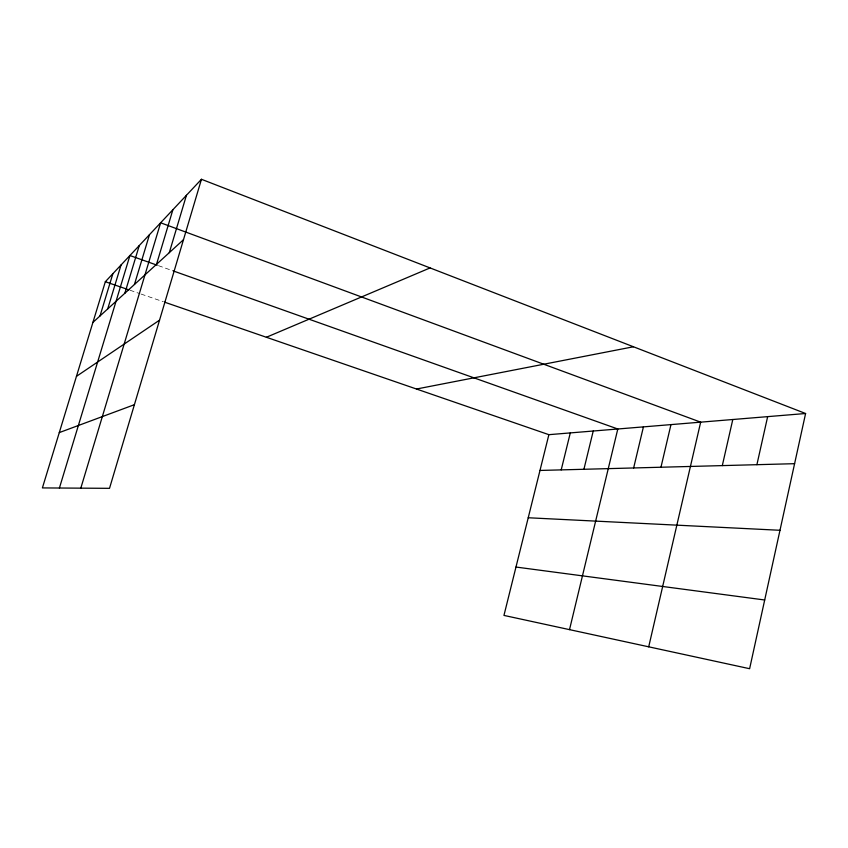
<?xml version="1.0" encoding="UTF-8"?>
<svg xmlns="http://www.w3.org/2000/svg" width="848" height="848" viewBox="0 0 848 848"><rect width="100%" height="100%" fill="white"/><g stroke="black" fill="none" stroke-linecap="round" stroke-linejoin="round"><path stroke-width="0.64" stroke-dasharray="4.24 3.18" d="M130.009 290.228L139.878 293.641M141.107 294.065L163.346 301.729M158.438 265.657L173.31 270.947"/><path stroke-width="1.27" d="M805.6 413.506L749.621 668.712L503.956 615.415L548.879 434.674L805.6 413.506L201.453 179.288L105.332 281.727L42.4 487.918L109.519 488.331L201.453 179.288M756.904 464.683L767.652 416.644M722.305 465.605L732.799 419.516M648.709 646.812L700.671 422.156L160.632 222.791L80.814 488.151M660.963 467.237L670.969 424.604M633.647 467.958L643.42 426.883M569.517 629.629L617.81 428.993L173.31 270.947M583.912 469.283L593.229 431.017M561.206 469.887L570.301 432.904M156.52 264.332L172.886 209.721M169.293 252.662L186.433 195.294M134.44 284.493L149.471 234.684M59.413 488.024L129.924 255.524L157.198 265.223M124.836 293.27L139.273 245.549M100.011 315.944L112.89 273.671M107.696 308.926L121.052 264.968M92.909 322.431L183.475 239.708M76.458 376.342L159.541 320.162M266.389 337.26L430.074 267.926M59.286 432.597L134.397 404.687M416.485 389.02L633.456 346.768M539.985 470.449L794.597 463.686M528.23 517.757L779.98 530.286M515.976 567.047L764.695 599.992M105.332 281.727L128.769 289.804M164.586 302.164L548.879 434.674"/></g></svg>
